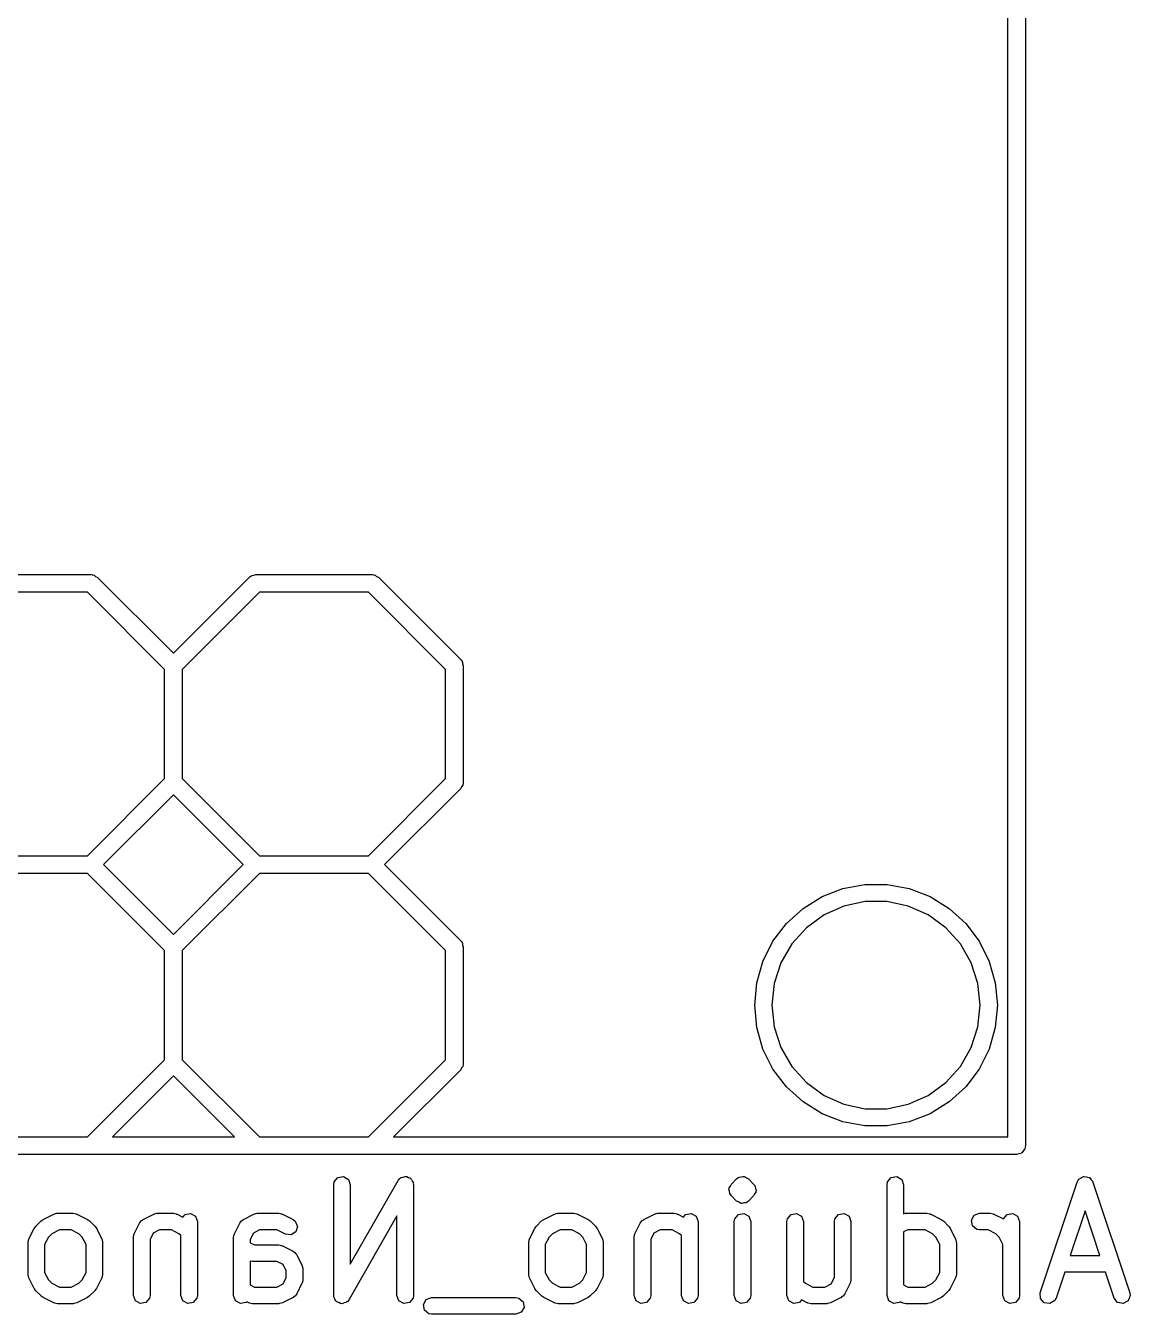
# Model space of a CAD drawing. Extents: x 2.62 to 5.02, y -4.11 to -2.28.
# Drawn here: x 2.9975 to 3.3904, y -4.1099 to -3.6517 of the extents above; entities that cross this region are included whole.
import ezdxf

# ---------------------------------------------------------------- set-up
doc = ezdxf.new("R2010")
doc.units = 0
doc.header["$MEASUREMENT"] = 0
doc.layers.add('BLACK', color=7, linetype='CONTINUOUS')

msp = doc.modelspace()

# ---------------------------------------------------------------- linework, layer by layer
at = {"layer": 'BLACK', "linetype": 'CONTINUOUS'}
for p, q in [((3.35315, -2.35), (3.35315, -4.05)), ((3.34685, -4.04685), (3.34685, -2.35315)), ((2.97929, -3.84685), (3.02071, -3.84685)), ((3.02071, -3.84685), (3.0209, -3.84688)), ((3.0209, -3.84688), (3.02099, -3.84686)), ((3.02099, -3.84686), (3.02111, -3.84692)), ((3.02111, -3.84692), (3.02179, -3.84704)), ((3.02179, -3.84704), (3.02231, -3.84748)), ((3.02231, -3.84748), (3.02294, -3.84777)), ((3.02294, -3.84777), (3.05, -3.87484)), ((3.05, -3.87484), (3.07706, -3.84777)), ((3.07706, -3.84777), (3.07722, -3.84766)), ((3.07722, -3.84766), (3.07726, -3.84759)), ((3.07726, -3.84759), (3.0774, -3.84754)), ((3.0774, -3.84754), (3.07796, -3.84715)), ((3.07796, -3.84715), (3.07864, -3.84709)), ((3.07864, -3.84709), (3.07929, -3.84685)), ((3.07929, -3.84685), (3.12071, -3.84685)), ((3.12071, -3.84685), (3.1209, -3.84688)), ((3.1209, -3.84688), (3.12099, -3.84686)), ((3.12099, -3.84686), (3.12111, -3.84692)), ((3.12111, -3.84692), (3.12179, -3.84704)), ((3.12179, -3.84704), (3.12231, -3.84748)), ((3.12231, -3.84748), (3.12294, -3.84777)), ((3.12294, -3.84777), (3.15223, -3.87706)), ((3.01941, -3.85315), (2.98059, -3.85315)), ((3.04685, -3.88059), (3.01941, -3.85315)), ((3.08059, -3.85315), (3.05315, -3.88059)), ((3.11941, -3.85315), (3.08059, -3.85315)), ((3.14685, -3.88059), (3.11941, -3.85315)), ((3.04685, -3.91941), (3.04685, -3.88059)), ((3.05315, -3.88059), (3.05315, -3.91941)), ((3.14685, -3.91941), (3.14685, -3.88059)), ((3.15223, -3.87706), (3.15234, -3.87722)), ((3.15234, -3.87722), (3.15241, -3.87726)), ((3.15241, -3.87726), (3.15246, -3.8774)), ((3.15246, -3.8774), (3.15285, -3.87796)), ((3.15285, -3.87796), (3.15291, -3.87864)), ((3.15291, -3.87864), (3.15315, -3.87929)), ((3.15315, -3.87929), (3.15315, -3.92071)), ((3.01941, -3.94685), (3.04685, -3.91941)), ((3.05315, -3.91941), (3.08059, -3.94685)), ((3.11941, -3.94685), (3.14685, -3.91941)), ((3.15252, -3.92231), (3.15223, -3.92294)), ((3.15296, -3.92179), (3.15252, -3.92231)), ((3.15308, -3.92111), (3.15296, -3.92179)), ((3.15314, -3.92099), (3.15308, -3.92111)), ((3.15315, -3.92071), (3.15312, -3.9209)), ((3.15312, -3.9209), (3.15314, -3.92099)), ((3.05, -3.92516), (3.02516, -3.95)), ((3.07484, -3.95), (3.05, -3.92516)), ((3.15223, -3.92294), (3.12516, -3.95)), ((2.98059, -3.94685), (3.01941, -3.94685)), ((3.02516, -3.95), (3.05, -3.97484)), ((3.05, -3.97484), (3.07484, -3.95)), ((3.08059, -3.94685), (3.11941, -3.94685)), ((3.12516, -3.95), (3.15223, -3.97706)), ((3.01941, -3.95315), (2.98059, -3.95315)), ((3.04685, -3.98059), (3.01941, -3.95315)), ((3.08059, -3.95315), (3.05315, -3.98059)), ((3.11941, -3.95315), (3.08059, -3.95315)), ((3.14685, -3.98059), (3.11941, -3.95315)), ((3.28077, -3.96137), (3.28819, -3.9585)), ((3.28819, -3.9585), (3.29602, -3.95703)), ((3.29602, -3.95703), (3.30398, -3.95703)), ((3.30398, -3.95703), (3.31181, -3.9585)), ((3.31181, -3.9585), (3.31923, -3.96137)), ((3.274, -3.96557), (3.28077, -3.96137)), ((3.29613, -3.96315), (3.28855, -3.96476)), ((3.30387, -3.96315), (3.29613, -3.96315)), ((3.31145, -3.96476), (3.30387, -3.96315)), ((3.31923, -3.96137), (3.326, -3.96557)), ((3.26811, -3.97093), (3.274, -3.96557)), ((3.28147, -3.96791), (3.27521, -3.97246)), ((3.28855, -3.96476), (3.28147, -3.96791)), ((3.31853, -3.96791), (3.31145, -3.96476)), ((3.32479, -3.97246), (3.31853, -3.96791)), ((3.326, -3.96557), (3.33189, -3.97093)), ((3.26331, -3.97728), (3.26811, -3.97093)), ((3.27521, -3.97246), (3.27002, -3.97822)), ((3.32998, -3.97822), (3.32479, -3.97246)), ((3.33189, -3.97093), (3.33669, -3.97728)), ((3.15223, -3.97706), (3.15234, -3.97722)), ((3.15234, -3.97722), (3.15241, -3.97726)), ((3.15241, -3.97726), (3.15246, -3.9774)), ((3.15246, -3.9774), (3.15285, -3.97796)), ((3.25976, -3.98441), (3.26331, -3.97728)), ((3.33669, -3.97728), (3.34024, -3.98441)), ((3.04685, -4.01941), (3.04685, -3.98059)), ((3.05315, -3.98059), (3.05315, -4.01941)), ((3.14685, -4.01941), (3.14685, -3.98059)), ((3.15285, -3.97796), (3.15291, -3.97864)), ((3.15291, -3.97864), (3.15315, -3.97929)), ((3.15315, -3.97929), (3.15315, -4.02071)), ((3.27002, -3.97822), (3.26615, -3.98493)), ((3.33385, -3.98493), (3.32998, -3.97822)), ((3.25759, -3.99207), (3.25976, -3.98441)), ((3.26615, -3.98493), (3.26376, -3.9923)), ((3.33624, -3.9923), (3.33385, -3.98493)), ((3.34024, -3.98441), (3.34241, -3.99207)), ((3.25685, -4), (3.25759, -3.99207)), ((3.26376, -3.9923), (3.26295, -4)), ((3.33705, -4), (3.33624, -3.9923)), ((3.34241, -3.99207), (3.34315, -4)), ((3.25759, -4.00793), (3.25685, -4)), ((3.26295, -4), (3.26376, -4.0077)), ((3.33624, -4.0077), (3.33705, -4)), ((3.34315, -4), (3.34241, -4.00793)), ((3.25976, -4.01559), (3.25759, -4.00793)), ((3.26376, -4.0077), (3.26615, -4.01507)), ((3.33385, -4.01507), (3.33624, -4.0077)), ((3.34241, -4.00793), (3.34024, -4.01559)), ((3.26331, -4.02272), (3.25976, -4.01559)), ((3.26615, -4.01507), (3.27002, -4.02178)), ((3.32998, -4.02178), (3.33385, -4.01507)), ((3.34024, -4.01559), (3.33669, -4.02272)), ((3.01941, -4.04685), (3.04685, -4.01941)), ((3.05315, -4.01941), (3.08059, -4.04685)), ((3.11941, -4.04685), (3.14685, -4.01941)), ((3.15223, -4.02294), (3.12831, -4.04685)), ((3.15252, -4.02231), (3.15223, -4.02294)), ((3.15296, -4.02179), (3.15252, -4.02231)), ((3.15308, -4.02111), (3.15296, -4.02179)), ((3.15314, -4.02099), (3.15308, -4.02111)), ((3.15315, -4.02071), (3.15312, -4.0209)), ((3.15312, -4.0209), (3.15314, -4.02099)), ((3.26811, -4.02907), (3.26331, -4.02272)), ((3.27002, -4.02178), (3.27521, -4.02754)), ((3.32479, -4.02754), (3.32998, -4.02178)), ((3.33669, -4.02272), (3.33189, -4.02907)), ((3.05, -4.02516), (3.02831, -4.04685)), ((3.07169, -4.04685), (3.05, -4.02516)), ((3.27521, -4.02754), (3.28147, -4.03209)), ((3.31853, -4.03209), (3.32479, -4.02754)), ((3.274, -4.03443), (3.26811, -4.02907)), ((3.28147, -4.03209), (3.28855, -4.03524)), ((3.31145, -4.03524), (3.31853, -4.03209)), ((3.33189, -4.02907), (3.326, -4.03443)), ((3.28077, -4.03863), (3.274, -4.03443)), ((3.28855, -4.03524), (3.29613, -4.03685)), ((3.29613, -4.03685), (3.30387, -4.03685)), ((3.30387, -4.03685), (3.31145, -4.03524)), ((3.326, -4.03443), (3.31923, -4.03863)), ((3.28819, -4.0415), (3.28077, -4.03863)), ((3.29602, -4.04297), (3.28819, -4.0415)), ((3.31181, -4.0415), (3.30398, -4.04297)), ((3.31923, -4.03863), (3.31181, -4.0415)), ((3.30398, -4.04297), (3.29602, -4.04297)), ((2.98059, -4.04685), (3.01941, -4.04685)), ((3.02831, -4.04685), (3.07169, -4.04685)), ((3.08059, -4.04685), (3.11941, -4.04685)), ((3.12831, -4.04685), (3.34685, -4.04685)), ((3.35296, -4.05108), (3.35243, -4.0517)), ((3.35303, -4.05067), (3.35296, -4.05108)), ((3.3531, -4.05055), (3.35303, -4.05067)), ((3.35315, -4.05), (3.35308, -4.05041)), ((3.35308, -4.05041), (3.3531, -4.05055)), ((3.07929, -4.05315), (2.97929, -4.05315)), ((3.35, -4.05315), (3.07929, -4.05315)), ((3.35077, -4.05287), (3.35, -4.05315)), ((3.35157, -4.05273), (3.35077, -4.05287)), ((3.35176, -4.05251), (3.35157, -4.05273)), ((3.35202, -4.05241), (3.35176, -4.05251)), ((3.35243, -4.0517), (3.35202, -4.05241)), ((3.10704, -4.06384), (3.10722, -4.06283)), ((3.10704, -4.10321), (3.10704, -4.06384)), ((3.10722, -4.06283), (3.10852, -4.06129)), ((3.10852, -4.06129), (3.11051, -4.06094)), ((3.11051, -4.06094), (3.11226, -4.06195)), ((3.11226, -4.06195), (3.11295, -4.06384)), ((3.11295, -4.09209), (3.12993, -4.06238)), ((3.11295, -4.06384), (3.11295, -4.09209)), ((3.12993, -4.06238), (3.13059, -4.06159)), ((3.13059, -4.06159), (3.13084, -4.0615)), ((3.13084, -4.0615), (3.13102, -4.06129)), ((3.13102, -4.06129), (3.13177, -4.06115)), ((3.13177, -4.06115), (3.13248, -4.06089)), ((3.13248, -4.06089), (3.13274, -4.06098)), ((3.13274, -4.06098), (3.13301, -4.06094)), ((3.13301, -4.06094), (3.13367, -4.06132)), ((3.13367, -4.06132), (3.13438, -4.06157)), ((3.13438, -4.06157), (3.13452, -4.06181)), ((3.13452, -4.06181), (3.13476, -4.06195)), ((3.13476, -4.06195), (3.13502, -4.06266)), ((3.13502, -4.06266), (3.1354, -4.06332)), ((3.1354, -4.06332), (3.13535, -4.06359)), ((3.13535, -4.06359), (3.13545, -4.06384)), ((3.13545, -4.06384), (3.13545, -4.10321)), ((3.24775, -4.06495), (3.24819, -4.06433)), ((3.24819, -4.06433), (3.24852, -4.06363)), ((3.24852, -4.06363), (3.25039, -4.06176)), ((3.25039, -4.06176), (3.25071, -4.06153)), ((3.25071, -4.06153), (3.25078, -4.06142)), ((3.25078, -4.06142), (3.25091, -4.06139)), ((3.25091, -4.06139), (3.25092, -4.06139)), ((3.25092, -4.06139), (3.251, -4.06129)), ((3.251, -4.06129), (3.25108, -4.06127)), ((3.25108, -4.06127), (3.25123, -4.06117)), ((3.25123, -4.06117), (3.25199, -4.0611)), ((3.25199, -4.0611), (3.25274, -4.0609)), ((3.25274, -4.0609), (3.25286, -4.06096)), ((3.25286, -4.06096), (3.25299, -4.06094)), ((3.25299, -4.06094), (3.25311, -4.061)), ((3.25311, -4.061), (3.25324, -4.06099)), ((3.25324, -4.06099), (3.25387, -4.06143)), ((3.25387, -4.06143), (3.25457, -4.06176)), ((3.25457, -4.06176), (3.25644, -4.06363)), ((3.25644, -4.06363), (3.25666, -4.06395)), ((3.25666, -4.06395), (3.25677, -4.06402)), ((3.25677, -4.06402), (3.25681, -4.06415)), ((3.25681, -4.06415), (3.25703, -4.06447)), ((3.25703, -4.06447), (3.2571, -4.06523)), ((3.30389, -4.06384), (3.30407, -4.06283)), ((3.30389, -4.10321), (3.30389, -4.06384)), ((3.30407, -4.06283), (3.30537, -4.06129)), ((3.30537, -4.06129), (3.30736, -4.06094)), ((3.30736, -4.06094), (3.30911, -4.06195)), ((3.30911, -4.06195), (3.3098, -4.06384)), ((3.3098, -4.06384), (3.3098, -4.07417)), ((3.35841, -4.10228), (3.37154, -4.06291)), ((3.37154, -4.06291), (3.37203, -4.06201)), ((3.37203, -4.06201), (3.3721, -4.06196)), ((3.3721, -4.06196), (3.37213, -4.06188)), ((3.37213, -4.06188), (3.37295, -4.06144)), ((3.37295, -4.06144), (3.37375, -4.06095)), ((3.37375, -4.06095), (3.37383, -4.06096)), ((3.37383, -4.06096), (3.37391, -4.06092)), ((3.37391, -4.06092), (3.37482, -4.06111)), ((3.37482, -4.06111), (3.37574, -4.06125)), ((3.37574, -4.06125), (3.3758, -4.06131)), ((3.3758, -4.06131), (3.37588, -4.06133)), ((3.37588, -4.06133), (3.37646, -4.06206)), ((3.37646, -4.06206), (3.37708, -4.06276)), ((3.37708, -4.06276), (3.37709, -4.06284)), ((3.37709, -4.06284), (3.37714, -4.06291)), ((3.37714, -4.06291), (3.39026, -4.10228)), ((3.24766, -4.06546), (3.24777, -4.06522)), ((3.24786, -4.0662), (3.24766, -4.06546)), ((3.24777, -4.06522), (3.24775, -4.06495)), ((3.24793, -4.06697), (3.24786, -4.0662)), ((3.24815, -4.06728), (3.24793, -4.06697)), ((3.24818, -4.06741), (3.24815, -4.06728)), ((3.24829, -4.06749), (3.24818, -4.06741)), ((3.24852, -4.06781), (3.24829, -4.06749)), ((3.25039, -4.06968), (3.24852, -4.06781)), ((3.25644, -4.06781), (3.25457, -4.06968)), ((3.25677, -4.06711), (3.25644, -4.06781)), ((3.25721, -4.06648), (3.25677, -4.06711)), ((3.2571, -4.06523), (3.25729, -4.06598)), ((3.25729, -4.06598), (3.25718, -4.06622)), ((3.25718, -4.06622), (3.25721, -4.06648)), ((3.25109, -4.07), (3.25039, -4.06968)), ((3.25171, -4.07044), (3.25109, -4.07)), ((3.25185, -4.07043), (3.25171, -4.07044)), ((3.25197, -4.0705), (3.25185, -4.07043)), ((3.2521, -4.07048), (3.25197, -4.0705)), ((3.25222, -4.07053), (3.2521, -4.07048)), ((3.25296, -4.07034), (3.25222, -4.07053)), ((3.25373, -4.07027), (3.25296, -4.07034)), ((3.25388, -4.07016), (3.25373, -4.07027)), ((3.25395, -4.07015), (3.25388, -4.07016)), ((3.25404, -4.07005), (3.25395, -4.07015)), ((3.25405, -4.07005), (3.25404, -4.07005)), ((3.25417, -4.07001), (3.25405, -4.07005)), ((3.25425, -4.0699), (3.25417, -4.07001)), ((3.25457, -4.06968), (3.25425, -4.0699)), ((3.37434, -4.07318), (3.36906, -4.08901)), ((3.37962, -4.08901), (3.37434, -4.07318)), ((3.00105, -4.07863), (3.00292, -4.07675)), ((3.00292, -4.07675), (3.00364, -4.07625)), ((3.00364, -4.07625), (3.00369, -4.0762)), ((3.00369, -4.0762), (3.00744, -4.07433)), ((3.00744, -4.07433), (3.00842, -4.07403)), ((3.00842, -4.07403), (3.00859, -4.07407)), ((3.00859, -4.07407), (3.00876, -4.07401)), ((3.00876, -4.07401), (3.01438, -4.07401)), ((3.01438, -4.07401), (3.01539, -4.07419)), ((3.01539, -4.07419), (3.01553, -4.07431)), ((3.01553, -4.07431), (3.0157, -4.07433)), ((3.0157, -4.07433), (3.01945, -4.0762)), ((3.01945, -4.0762), (3.02016, -4.07673)), ((3.02016, -4.07673), (3.02022, -4.07675)), ((3.02022, -4.07675), (3.0221, -4.07863)), ((3.03611, -4.08127), (3.03799, -4.07752)), ((3.03799, -4.07752), (3.0386, -4.0767)), ((3.0386, -4.0767), (3.03901, -4.07652)), ((3.03901, -4.07652), (3.03931, -4.0762)), ((3.03931, -4.0762), (3.04306, -4.07433)), ((3.04306, -4.07433), (3.04404, -4.07403)), ((3.04404, -4.07403), (3.04421, -4.07407)), ((3.04421, -4.07407), (3.04438, -4.07401)), ((3.04438, -4.07401), (3.05, -4.07401)), ((3.05, -4.07401), (3.05101, -4.07419)), ((3.05101, -4.07419), (3.05115, -4.07431)), ((3.05115, -4.07431), (3.05132, -4.07433)), ((3.05132, -4.07433), (3.05337, -4.07535)), ((3.05337, -4.07535), (3.05415, -4.07441)), ((3.05415, -4.07441), (3.05614, -4.07406)), ((3.05614, -4.07406), (3.05789, -4.07507)), ((3.05789, -4.07507), (3.05858, -4.07697)), ((3.05858, -4.07697), (3.05858, -4.10321)), ((3.07173, -4.08127), (3.07361, -4.07752)), ((3.07361, -4.07752), (3.07422, -4.0767)), ((3.07422, -4.0767), (3.07463, -4.07652)), ((3.07463, -4.07652), (3.07493, -4.0762)), ((3.07493, -4.0762), (3.07868, -4.07433)), ((3.07868, -4.07433), (3.07966, -4.07403)), ((3.07966, -4.07403), (3.07983, -4.07407)), ((3.07983, -4.07407), (3.08, -4.07401)), ((3.08, -4.07401), (3.0875, -4.07401)), ((3.0875, -4.07401), (3.08851, -4.07419)), ((3.08851, -4.07419), (3.08864, -4.07431)), ((3.08864, -4.07431), (3.08882, -4.07433)), ((3.08882, -4.07433), (3.09257, -4.0762)), ((3.09257, -4.0762), (3.09339, -4.07681)), ((3.09339, -4.07681), (3.0942, -4.07866)), ((3.12954, -4.07496), (3.11256, -4.10468)), ((3.12954, -4.10321), (3.12954, -4.07496)), ((3.17915, -4.07863), (3.18102, -4.07675)), ((3.18102, -4.07675), (3.18175, -4.07625)), ((3.18175, -4.07625), (3.18179, -4.0762)), ((3.18179, -4.0762), (3.18554, -4.07433)), ((3.18554, -4.07433), (3.18652, -4.07403)), ((3.18652, -4.07403), (3.1867, -4.07407)), ((3.1867, -4.07407), (3.18686, -4.07401)), ((3.18686, -4.07401), (3.19249, -4.07401)), ((3.19249, -4.07401), (3.1935, -4.07419)), ((3.1935, -4.07419), (3.19363, -4.07431)), ((3.19363, -4.07431), (3.19381, -4.07433)), ((3.19381, -4.07433), (3.19756, -4.0762)), ((3.19756, -4.0762), (3.19827, -4.07673)), ((3.19827, -4.07673), (3.19832, -4.07675)), ((3.19832, -4.07675), (3.2002, -4.07863)), ((3.21422, -4.08127), (3.21609, -4.07752)), ((3.21609, -4.07752), (3.2167, -4.0767)), ((3.2167, -4.0767), (3.21711, -4.07652)), ((3.21711, -4.07652), (3.21741, -4.0762)), ((3.21741, -4.0762), (3.22116, -4.07433)), ((3.22116, -4.07433), (3.22214, -4.07403)), ((3.22214, -4.07403), (3.22232, -4.07407)), ((3.22232, -4.07407), (3.22248, -4.07401)), ((3.22248, -4.07401), (3.22811, -4.07401)), ((3.22811, -4.07401), (3.22912, -4.07419)), ((3.22912, -4.07419), (3.22925, -4.07431)), ((3.22925, -4.07431), (3.22943, -4.07433)), ((3.22943, -4.07433), (3.23147, -4.07535)), ((3.23147, -4.07535), (3.23225, -4.07441)), ((3.23225, -4.07441), (3.23424, -4.07406)), ((3.23424, -4.07406), (3.23599, -4.07507)), ((3.23599, -4.07507), (3.23668, -4.07697)), ((3.23668, -4.07697), (3.23668, -4.10321)), ((3.24953, -4.07697), (3.2497, -4.07596)), ((3.24953, -4.10321), (3.24953, -4.07697)), ((3.2497, -4.07596), (3.251, -4.07441)), ((3.251, -4.07441), (3.25299, -4.07406)), ((3.25299, -4.07406), (3.25474, -4.07507)), ((3.25474, -4.07507), (3.25543, -4.07697)), ((3.25543, -4.07697), (3.25543, -4.10321)), ((3.26827, -4.07697), (3.26845, -4.07596)), ((3.26827, -4.10321), (3.26827, -4.07697)), ((3.26845, -4.07596), (3.26975, -4.07441)), ((3.26975, -4.07441), (3.27174, -4.07406)), ((3.27174, -4.07406), (3.27349, -4.07507)), ((3.27349, -4.07507), (3.27418, -4.07697)), ((3.27418, -4.07697), (3.27418, -4.09824)), ((3.28515, -4.07697), (3.28532, -4.07596)), ((3.28515, -4.09689), (3.28515, -4.07697)), ((3.28532, -4.07596), (3.28662, -4.07441)), ((3.28662, -4.07441), (3.28861, -4.07406)), ((3.28861, -4.07406), (3.29036, -4.07507)), ((3.29036, -4.07507), (3.29105, -4.07697)), ((3.29105, -4.07697), (3.29105, -4.09759)), ((3.3098, -4.07417), (3.31026, -4.07403)), ((3.31026, -4.07403), (3.31043, -4.07407)), ((3.31043, -4.07407), (3.3106, -4.07401)), ((3.3106, -4.07401), (3.3181, -4.07401)), ((3.3181, -4.07401), (3.31911, -4.07419)), ((3.31911, -4.07419), (3.31924, -4.07431)), ((3.31924, -4.07431), (3.31942, -4.07433)), ((3.31942, -4.07433), (3.32317, -4.0762)), ((3.32317, -4.0762), (3.32387, -4.07673)), ((3.32387, -4.07673), (3.32393, -4.07675)), ((3.32393, -4.07675), (3.32581, -4.07863)), ((3.33393, -4.07645), (3.33494, -4.0747)), ((3.33429, -4.07844), (3.33393, -4.07645)), ((3.33583, -4.07974), (3.33429, -4.07844)), ((3.33494, -4.0747), (3.33684, -4.07401)), ((3.33684, -4.07401), (3.34059, -4.07401)), ((3.34059, -4.07401), (3.3416, -4.07419)), ((3.3416, -4.07419), (3.34174, -4.07431)), ((3.34174, -4.07431), (3.34191, -4.07433)), ((3.34191, -4.07433), (3.34531, -4.07602)), ((3.34531, -4.07602), (3.34532, -4.07596)), ((3.34532, -4.07596), (3.34662, -4.07441)), ((3.34662, -4.07441), (3.3486, -4.07406)), ((3.3486, -4.07406), (3.35035, -4.07507)), ((3.35035, -4.07507), (3.35104, -4.07697)), ((3.35104, -4.07697), (3.35104, -4.10321)), ((2.9986, -4.08332), (2.99862, -4.08315)), ((2.99862, -4.08315), (3.00049, -4.0794)), ((3.00049, -4.0794), (3.00102, -4.07869)), ((3.00102, -4.07869), (3.00105, -4.07863)), ((3.00556, -4.08247), (3.00421, -4.08516)), ((3.00676, -4.08127), (3.00556, -4.08247)), ((3.00946, -4.07992), (3.00676, -4.08127)), ((3.01369, -4.07992), (3.00946, -4.07992)), ((3.01638, -4.08127), (3.01369, -4.07992)), ((3.01758, -4.08247), (3.01638, -4.08127)), ((3.01893, -4.08516), (3.01758, -4.08247)), ((3.0221, -4.07863), (3.0226, -4.07935)), ((3.0226, -4.07935), (3.02265, -4.0794)), ((3.02265, -4.0794), (3.02452, -4.08315)), ((3.02452, -4.08315), (3.02482, -4.08413)), ((3.0358, -4.08259), (3.03598, -4.08158)), ((3.0358, -4.10321), (3.0358, -4.08259)), ((3.03598, -4.08158), (3.03609, -4.08145)), ((3.03609, -4.08145), (3.03611, -4.08127)), ((3.04283, -4.08104), (3.04171, -4.08329)), ((3.04508, -4.07992), (3.04283, -4.08104)), ((3.04931, -4.07992), (3.04508, -4.07992)), ((3.052, -4.08127), (3.04931, -4.07992)), ((3.05268, -4.08194), (3.052, -4.08127)), ((3.05268, -4.10321), (3.05268, -4.08194)), ((3.07142, -4.08259), (3.0716, -4.08158)), ((3.07142, -4.10321), (3.07142, -4.08259)), ((3.0716, -4.08158), (3.07171, -4.08145)), ((3.07171, -4.08145), (3.07173, -4.08127)), ((3.07845, -4.08104), (3.07733, -4.08329)), ((3.0807, -4.07992), (3.07845, -4.08104)), ((3.0868, -4.07992), (3.0807, -4.07992)), ((3.08993, -4.08148), (3.0868, -4.07992)), ((3.09193, -4.08171), (3.08993, -4.08148)), ((3.09362, -4.0806), (3.09193, -4.08171)), ((3.0942, -4.07866), (3.09362, -4.0806)), ((3.1767, -4.08332), (3.17672, -4.08315)), ((3.17672, -4.08315), (3.1786, -4.0794)), ((3.1786, -4.0794), (3.17912, -4.07869)), ((3.17912, -4.07869), (3.17915, -4.07863)), ((3.18366, -4.08247), (3.18232, -4.08516)), ((3.18486, -4.08127), (3.18366, -4.08247)), ((3.18756, -4.07992), (3.18486, -4.08127)), ((3.19179, -4.07992), (3.18756, -4.07992)), ((3.19449, -4.08127), (3.19179, -4.07992)), ((3.19568, -4.08247), (3.19449, -4.08127)), ((3.19703, -4.08516), (3.19568, -4.08247)), ((3.2002, -4.07863), (3.2007, -4.07935)), ((3.2007, -4.07935), (3.20075, -4.0794)), ((3.20075, -4.0794), (3.20263, -4.08315)), ((3.20263, -4.08315), (3.20292, -4.08413)), ((3.21391, -4.08259), (3.21408, -4.08158)), ((3.21391, -4.10321), (3.21391, -4.08259)), ((3.21408, -4.08158), (3.2142, -4.08145)), ((3.2142, -4.08145), (3.21422, -4.08127)), ((3.22093, -4.08104), (3.21981, -4.08329)), ((3.22318, -4.07992), (3.22093, -4.08104)), ((3.22741, -4.07992), (3.22318, -4.07992)), ((3.23011, -4.08127), (3.22741, -4.07992)), ((3.23078, -4.08194), (3.23011, -4.08127)), ((3.23078, -4.10321), (3.23078, -4.08194)), ((3.31129, -4.07992), (3.3098, -4.08067)), ((3.3098, -4.08067), (3.3098, -4.09951)), ((3.3174, -4.07992), (3.31129, -4.07992)), ((3.3201, -4.08127), (3.3174, -4.07992)), ((3.32129, -4.08247), (3.3201, -4.08127)), ((3.32264, -4.08516), (3.32129, -4.08247)), ((3.32581, -4.07863), (3.32631, -4.07935)), ((3.32631, -4.07935), (3.32636, -4.0794)), ((3.32636, -4.0794), (3.32824, -4.08315)), ((3.32824, -4.08315), (3.32853, -4.08413)), ((3.33684, -4.07992), (3.33583, -4.07974)), ((3.3399, -4.07992), (3.33684, -4.07992)), ((3.34259, -4.08127), (3.3399, -4.07992)), ((3.34379, -4.08247), (3.34259, -4.08127)), ((3.34514, -4.08516), (3.34379, -4.08247)), ((2.99831, -4.08447), (2.99849, -4.08346)), ((2.99831, -4.09571), (2.99831, -4.08447)), ((2.99849, -4.08346), (2.9986, -4.08332)), ((3.00421, -4.08516), (3.00421, -4.09502)), ((3.01893, -4.09502), (3.01893, -4.08516)), ((3.02482, -4.08413), (3.02477, -4.0843)), ((3.02477, -4.0843), (3.02483, -4.08447)), ((3.02483, -4.08447), (3.02483, -4.09571)), ((3.04171, -4.08329), (3.04171, -4.10321)), ((3.07733, -4.08329), (3.07733, -4.08452)), ((3.07733, -4.08452), (3.07882, -4.08526)), ((3.07882, -4.08526), (3.0875, -4.08526)), ((3.0875, -4.08526), (3.08851, -4.08544)), ((3.08851, -4.08544), (3.08864, -4.08555)), ((3.08864, -4.08555), (3.08882, -4.08557)), ((3.08882, -4.08557), (3.09257, -4.08745)), ((3.09257, -4.08745), (3.09339, -4.08806)), ((3.17641, -4.08447), (3.17659, -4.08346)), ((3.17641, -4.09571), (3.17641, -4.08447)), ((3.17659, -4.08346), (3.1767, -4.08332)), ((3.18232, -4.08516), (3.18232, -4.09502)), ((3.19703, -4.09502), (3.19703, -4.08516)), ((3.20292, -4.08413), (3.20288, -4.0843)), ((3.20288, -4.0843), (3.20294, -4.08447)), ((3.20294, -4.08447), (3.20294, -4.09571)), ((3.21981, -4.08329), (3.21981, -4.10321)), ((3.32264, -4.09502), (3.32264, -4.08516)), ((3.32853, -4.08413), (3.32849, -4.0843)), ((3.32849, -4.0843), (3.32855, -4.08447)), ((3.32855, -4.08447), (3.32855, -4.09571)), ((3.34514, -4.10321), (3.34514, -4.08516)), ((3.07813, -4.09117), (3.07733, -4.09103)), ((3.07733, -4.09103), (3.07733, -4.09951)), ((3.0868, -4.09117), (3.07813, -4.09117)), ((3.08905, -4.09229), (3.0868, -4.09117)), ((3.09017, -4.09454), (3.08905, -4.09229)), ((3.09339, -4.08806), (3.09357, -4.08847)), ((3.09357, -4.08847), (3.09389, -4.08877)), ((3.09389, -4.08877), (3.09576, -4.09252)), ((3.36906, -4.08901), (3.37962, -4.08901)), ((2.99837, -4.09588), (2.99831, -4.09571)), ((2.99833, -4.09605), (2.99837, -4.09588)), ((2.99862, -4.09703), (2.99833, -4.09605)), ((3.00421, -4.09502), (3.00556, -4.09771)), ((3.01758, -4.09771), (3.01893, -4.09502)), ((3.02454, -4.09686), (3.02452, -4.09703)), ((3.02466, -4.09672), (3.02454, -4.09686)), ((3.02483, -4.09571), (3.02466, -4.09672)), ((3.08905, -4.09914), (3.09017, -4.09689)), ((3.09017, -4.09689), (3.09017, -4.09454)), ((3.09576, -4.09252), (3.09606, -4.0935)), ((3.09606, -4.0935), (3.09602, -4.09367)), ((3.09602, -4.09367), (3.09608, -4.09384)), ((3.09608, -4.09384), (3.09608, -4.09759)), ((3.17647, -4.09588), (3.17641, -4.09571)), ((3.17643, -4.09605), (3.17647, -4.09588)), ((3.17672, -4.09703), (3.17643, -4.09605)), ((3.18232, -4.09502), (3.18366, -4.09771)), ((3.19568, -4.09771), (3.19703, -4.09502)), ((3.20265, -4.09686), (3.20263, -4.09703)), ((3.20276, -4.09672), (3.20265, -4.09686)), ((3.20294, -4.09571), (3.20276, -4.09672)), ((3.28402, -4.09914), (3.28515, -4.09689)), ((3.32129, -4.09771), (3.32264, -4.09502)), ((3.32826, -4.09686), (3.32824, -4.09703)), ((3.32837, -4.09672), (3.32826, -4.09686)), ((3.32855, -4.09571), (3.32837, -4.09672)), ((3.36709, -4.09492), (3.36402, -4.10415)), ((3.38158, -4.09492), (3.36709, -4.09492)), ((3.38466, -4.10415), (3.38158, -4.09492)), ((3.00049, -4.10078), (2.99862, -4.09703)), ((3.00054, -4.10083), (3.00049, -4.10078)), ((3.00105, -4.10155), (3.00054, -4.10083)), ((3.00556, -4.09771), (3.00676, -4.09891)), ((3.00676, -4.09891), (3.00946, -4.10026)), ((3.00946, -4.10026), (3.01369, -4.10026)), ((3.01369, -4.10026), (3.01638, -4.09891)), ((3.01638, -4.09891), (3.01758, -4.09771)), ((3.02212, -4.10149), (3.0221, -4.10155)), ((3.02265, -4.10078), (3.02212, -4.10149)), ((3.02452, -4.09703), (3.02265, -4.10078)), ((3.07733, -4.09951), (3.07882, -4.10026)), ((3.07882, -4.10026), (3.0868, -4.10026)), ((3.0868, -4.10026), (3.08905, -4.09914)), ((3.09576, -4.09891), (3.09389, -4.10266)), ((3.09578, -4.09873), (3.09576, -4.09891)), ((3.0959, -4.0986), (3.09578, -4.09873)), ((3.09608, -4.09759), (3.0959, -4.0986)), ((3.1786, -4.10078), (3.17672, -4.09703)), ((3.17864, -4.10083), (3.1786, -4.10078)), ((3.17915, -4.10155), (3.17864, -4.10083)), ((3.18366, -4.09771), (3.18486, -4.09891)), ((3.18486, -4.09891), (3.18756, -4.10026)), ((3.18756, -4.10026), (3.19179, -4.10026)), ((3.19179, -4.10026), (3.19449, -4.09891)), ((3.19449, -4.09891), (3.19568, -4.09771)), ((3.20023, -4.10149), (3.2002, -4.10155)), ((3.20075, -4.10078), (3.20023, -4.10149)), ((3.20263, -4.09703), (3.20075, -4.10078)), ((3.27418, -4.09824), (3.27485, -4.09891)), ((3.27485, -4.09891), (3.27755, -4.10026)), ((3.27755, -4.10026), (3.28178, -4.10026)), ((3.28178, -4.10026), (3.28402, -4.09914)), ((3.29074, -4.09891), (3.28887, -4.10266)), ((3.29076, -4.09873), (3.29074, -4.09891)), ((3.29087, -4.0986), (3.29076, -4.09873)), ((3.29105, -4.09759), (3.29087, -4.0986)), ((3.3098, -4.09951), (3.31129, -4.10026)), ((3.31129, -4.10026), (3.3174, -4.10026)), ((3.3174, -4.10026), (3.3201, -4.09891)), ((3.3201, -4.09891), (3.32129, -4.09771)), ((3.32583, -4.10149), (3.32581, -4.10155)), ((3.32636, -4.10078), (3.32583, -4.10149)), ((3.32824, -4.09703), (3.32636, -4.10078)), ((3.00292, -4.10343), (3.00105, -4.10155)), ((3.00298, -4.10345), (3.00292, -4.10343)), ((3.00369, -4.10398), (3.00298, -4.10345)), ((3.00744, -4.10585), (3.00369, -4.10398)), ((3.00761, -4.10587), (3.00744, -4.10585)), ((3.00775, -4.10599), (3.00761, -4.10587)), ((3.00876, -4.10617), (3.00775, -4.10599)), ((3.0157, -4.10585), (3.01472, -4.10615)), ((3.01945, -4.10398), (3.0157, -4.10585)), ((3.0195, -4.10393), (3.01945, -4.10398)), ((3.02022, -4.10343), (3.0195, -4.10393)), ((3.0221, -4.10155), (3.02022, -4.10343)), ((3.03649, -4.10511), (3.0358, -4.10321)), ((3.03824, -4.10612), (3.03649, -4.10511)), ((3.04023, -4.10577), (3.03824, -4.10612)), ((3.04153, -4.10422), (3.04023, -4.10577)), ((3.04171, -4.10321), (3.04153, -4.10422)), ((3.05337, -4.10511), (3.05268, -4.10321)), ((3.05512, -4.10612), (3.05337, -4.10511)), ((3.0571, -4.10577), (3.05512, -4.10612)), ((3.0584, -4.10422), (3.0571, -4.10577)), ((3.05858, -4.10321), (3.0584, -4.10422)), ((3.07211, -4.10511), (3.07142, -4.10321)), ((3.07386, -4.10612), (3.07211, -4.10511)), ((3.07585, -4.10577), (3.07386, -4.10612)), ((3.07608, -4.10549), (3.07585, -4.10577)), ((3.0768, -4.10585), (3.07608, -4.10549)), ((3.07698, -4.10587), (3.0768, -4.10585)), ((3.07712, -4.10599), (3.07698, -4.10587)), ((3.07813, -4.10617), (3.07712, -4.10599)), ((3.08882, -4.10585), (3.08784, -4.10615)), ((3.09257, -4.10398), (3.08882, -4.10585)), ((3.09287, -4.10366), (3.09257, -4.10398)), ((3.09328, -4.10348), (3.09287, -4.10366)), ((3.09389, -4.10266), (3.09328, -4.10348)), ((3.10714, -4.10347), (3.10704, -4.10321)), ((3.10709, -4.10374), (3.10714, -4.10347)), ((3.10747, -4.1044), (3.10709, -4.10374)), ((3.10773, -4.10511), (3.10747, -4.1044)), ((3.10797, -4.10525), (3.10773, -4.10511)), ((3.10811, -4.10548), (3.10797, -4.10525)), ((3.10882, -4.10574), (3.10811, -4.10548)), ((3.10948, -4.10612), (3.10882, -4.10574)), ((3.10975, -4.10607), (3.10948, -4.10612)), ((3.11001, -4.10617), (3.10975, -4.10607)), ((3.11072, -4.1059), (3.11001, -4.10617)), ((3.11147, -4.10577), (3.11072, -4.1059)), ((3.11165, -4.10556), (3.11147, -4.10577)), ((3.1119, -4.10547), (3.11165, -4.10556)), ((3.11256, -4.10468), (3.1119, -4.10547)), ((3.13023, -4.10511), (3.12954, -4.10321)), ((3.13198, -4.10612), (3.13023, -4.10511)), ((3.13397, -4.10577), (3.13198, -4.10612)), ((3.13527, -4.10422), (3.13397, -4.10577)), ((3.13545, -4.10321), (3.13527, -4.10422)), ((3.13896, -4.10645), (3.13997, -4.1047)), ((3.13997, -4.1047), (3.14187, -4.10401)), ((3.14187, -4.10401), (3.17186, -4.10401)), ((3.17186, -4.10401), (3.17287, -4.10419)), ((3.17287, -4.10419), (3.17442, -4.10549)), ((3.17442, -4.10549), (3.17477, -4.10748)), ((3.18102, -4.10343), (3.17915, -4.10155)), ((3.18108, -4.10345), (3.18102, -4.10343)), ((3.18179, -4.10398), (3.18108, -4.10345)), ((3.18554, -4.10585), (3.18179, -4.10398)), ((3.18572, -4.10587), (3.18554, -4.10585)), ((3.18585, -4.10599), (3.18572, -4.10587)), ((3.18686, -4.10617), (3.18585, -4.10599)), ((3.19381, -4.10585), (3.19282, -4.10615)), ((3.19756, -4.10398), (3.19381, -4.10585)), ((3.1976, -4.10393), (3.19756, -4.10398)), ((3.19832, -4.10343), (3.1976, -4.10393)), ((3.2002, -4.10155), (3.19832, -4.10343)), ((3.2146, -4.10511), (3.21391, -4.10321)), ((3.21635, -4.10612), (3.2146, -4.10511)), ((3.21833, -4.10577), (3.21635, -4.10612)), ((3.21963, -4.10422), (3.21833, -4.10577)), ((3.21981, -4.10321), (3.21963, -4.10422)), ((3.23147, -4.10511), (3.23078, -4.10321)), ((3.23322, -4.10612), (3.23147, -4.10511)), ((3.23521, -4.10577), (3.23322, -4.10612)), ((3.23651, -4.10422), (3.23521, -4.10577)), ((3.23668, -4.10321), (3.23651, -4.10422)), ((3.25022, -4.10511), (3.24953, -4.10321)), ((3.25197, -4.10612), (3.25022, -4.10511)), ((3.25395, -4.10577), (3.25197, -4.10612)), ((3.25525, -4.10422), (3.25395, -4.10577)), ((3.25543, -4.10321), (3.25525, -4.10422)), ((3.26896, -4.10511), (3.26827, -4.10321)), ((3.27071, -4.10612), (3.26896, -4.10511)), ((3.2727, -4.10577), (3.27071, -4.10612)), ((3.27349, -4.10483), (3.2727, -4.10577)), ((3.27553, -4.10585), (3.27349, -4.10483)), ((3.27571, -4.10587), (3.27553, -4.10585)), ((3.27584, -4.10599), (3.27571, -4.10587)), ((3.27685, -4.10617), (3.27584, -4.10599)), ((3.2838, -4.10585), (3.28281, -4.10615)), ((3.28754, -4.10398), (3.2838, -4.10585)), ((3.28785, -4.10366), (3.28754, -4.10398)), ((3.28825, -4.10348), (3.28785, -4.10366)), ((3.28887, -4.10266), (3.28825, -4.10348)), ((3.30458, -4.10511), (3.30389, -4.10321)), ((3.30633, -4.10612), (3.30458, -4.10511)), ((3.30832, -4.10577), (3.30633, -4.10612)), ((3.30856, -4.10549), (3.30832, -4.10577)), ((3.30928, -4.10585), (3.30856, -4.10549)), ((3.30945, -4.10587), (3.30928, -4.10585)), ((3.30959, -4.10599), (3.30945, -4.10587)), ((3.3106, -4.10617), (3.30959, -4.10599)), ((3.31942, -4.10585), (3.31843, -4.10615)), ((3.32317, -4.10398), (3.31942, -4.10585)), ((3.32321, -4.10393), (3.32317, -4.10398)), ((3.32393, -4.10343), (3.32321, -4.10393)), ((3.32581, -4.10155), (3.32393, -4.10343)), ((3.34583, -4.10511), (3.34514, -4.10321)), ((3.34758, -4.10612), (3.34583, -4.10511)), ((3.34957, -4.10577), (3.34758, -4.10612)), ((3.35087, -4.10422), (3.34957, -4.10577)), ((3.35104, -4.10321), (3.35087, -4.10422)), ((3.35847, -4.1043), (3.35841, -4.10228)), ((3.35981, -4.10581), (3.35847, -4.1043)), ((3.36181, -4.10611), (3.35981, -4.10581)), ((3.36353, -4.10505), (3.36181, -4.10611)), ((3.36402, -4.10415), (3.36353, -4.10505)), ((3.38592, -4.10573), (3.38466, -4.10415)), ((3.38789, -4.10613), (3.38592, -4.10573)), ((3.38967, -4.10517), (3.38789, -4.10613)), ((3.39041, -4.10329), (3.38967, -4.10517)), ((3.39026, -4.10228), (3.39041, -4.10329)), ((3.01438, -4.10617), (3.00876, -4.10617)), ((3.01455, -4.10611), (3.01438, -4.10617)), ((3.01472, -4.10615), (3.01455, -4.10611)), ((3.0875, -4.10617), (3.07813, -4.10617)), ((3.08766, -4.10611), (3.0875, -4.10617)), ((3.08784, -4.10615), (3.08766, -4.10611)), ((3.13931, -4.10844), (3.13896, -4.10645)), ((3.14086, -4.10974), (3.13931, -4.10844)), ((3.14187, -4.10992), (3.14086, -4.10974)), ((3.17186, -4.10992), (3.14187, -4.10992)), ((3.17376, -4.10922), (3.17186, -4.10992)), ((3.17477, -4.10748), (3.17376, -4.10922)), ((3.19249, -4.10617), (3.18686, -4.10617)), ((3.19265, -4.10611), (3.19249, -4.10617)), ((3.19282, -4.10615), (3.19265, -4.10611)), ((3.28247, -4.10617), (3.27685, -4.10617)), ((3.28264, -4.10611), (3.28247, -4.10617)), ((3.28281, -4.10615), (3.28264, -4.10611)), ((3.3181, -4.10617), (3.3106, -4.10617)), ((3.31826, -4.10611), (3.3181, -4.10617)), ((3.31843, -4.10615), (3.31826, -4.10611))]:
    msp.add_line(p, q, dxfattribs=at)

doc.saveas('drawing.dxf')
